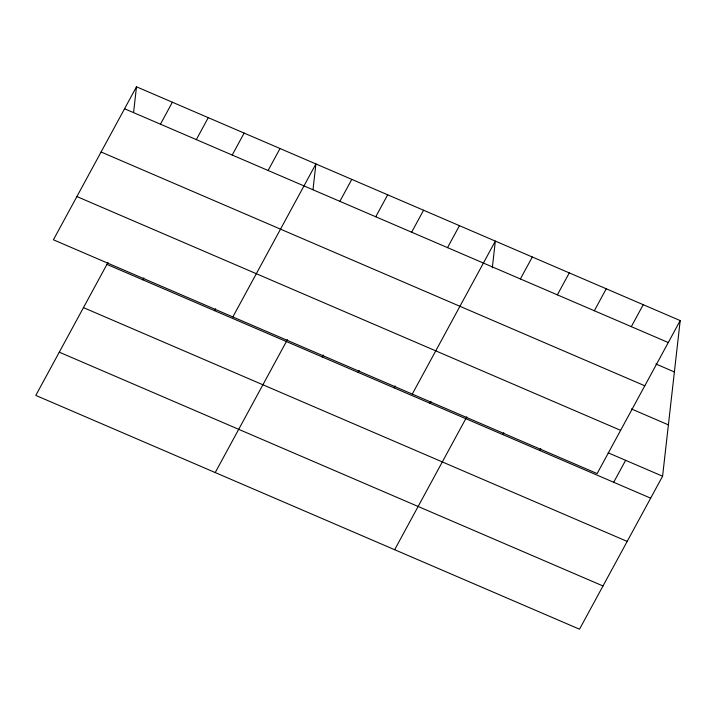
<?xml version="1.0" encoding="UTF-8"?>
<svg xmlns="http://www.w3.org/2000/svg" width="716" height="716" viewBox="0 0 716 716"><rect width="100%" height="100%" fill="white"/><g stroke="black" fill="none" stroke-linecap="round" stroke-linejoin="round"><path stroke-width="1.07" d="M133.579 112.475L136.488 86.797L680.2 320.589L662.586 476.212L579.513 629.203L35.8 395.411L107.982 262.468M312.999 189.624L315.908 163.946L232.843 316.937M492.313 267.847L495.338 241.095L412.273 394.086M136.488 86.797L53.414 239.788L597.135 473.58L680.2 320.589M160.447 124.19L172.368 102.227M196.327 139.62L208.258 117.657M142.833 279.813L143.862 277.906M232.217 155.05L244.138 133.087M268.097 170.48L280.028 148.516M214.603 310.672L215.641 308.766M339.876 201.339L351.798 179.376M215.23 472.56L287.411 339.626M375.757 216.769L387.678 194.806M322.254 356.962L323.292 355.055M411.646 232.199L423.568 210.236M358.143 372.392L359.181 370.485M447.527 247.629L459.448 225.665M394.024 387.821L395.062 385.915M429.913 403.251L430.951 401.345M520.389 278.954L532.31 256.999M394.65 549.718L466.832 416.775M557.361 294.849L569.283 272.894M502.766 434.576L503.804 432.67M594.334 310.753L606.255 288.79M539.739 450.48L540.777 448.565M631.306 326.648L643.228 304.685M613.693 482.271L625.614 460.316M124.557 108.76L668.279 342.543M655.901 363.996L674.383 371.944M101.081 151.998L644.803 385.79M631.423 408.952L668.395 424.856M76.889 196.551L620.611 430.334M608.153 452.807L662.586 476.212M106.944 264.383L650.665 498.166M83.468 307.62L627.18 541.412M59.276 352.174L602.997 585.965"/></g></svg>
